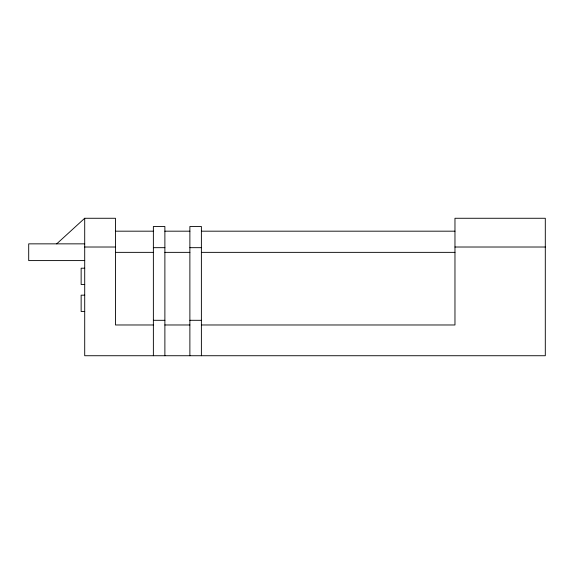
<?xml version="1.0" encoding="UTF-8"?>
<svg xmlns="http://www.w3.org/2000/svg" width="574" height="574" viewBox="0 0 574 574"><rect width="100%" height="100%" fill="white"/><g stroke="black" fill="none" stroke-linecap="round" stroke-linejoin="round"><path stroke-width="0.86" d="M56.704 243.85L84.708 218.271L115.467 218.271L115.467 324.977L153.373 324.977M115.467 231.179L153.373 231.179M164.882 231.179L189.879 231.179M201.388 231.179L454.967 231.179M84.708 243.85L28.7 243.85L28.7 260.589L84.708 260.589M84.708 247.014L115.467 247.014M454.967 247.014L545.3 247.014M153.373 247.674L164.882 247.674M189.879 247.674L201.388 247.674M115.467 252.359L153.373 252.359M164.882 252.359L189.879 252.359M201.388 252.359L454.967 252.359M84.708 268.202L81.142 268.202L81.142 284.532L84.708 284.532M84.708 295.172L81.142 295.172L81.142 311.503L84.708 311.503M164.882 320.321L153.373 320.292M201.388 320.321L189.879 320.292M164.882 324.977L189.879 324.977M201.388 324.977L454.967 324.977L454.967 218.271L545.3 218.271L545.3 355.729L84.708 355.729L84.708 218.271M201.388 355.729L201.388 226.493L189.879 226.493L189.879 355.729M164.882 355.729L164.882 226.493L153.373 226.493L153.373 355.729"/></g></svg>
